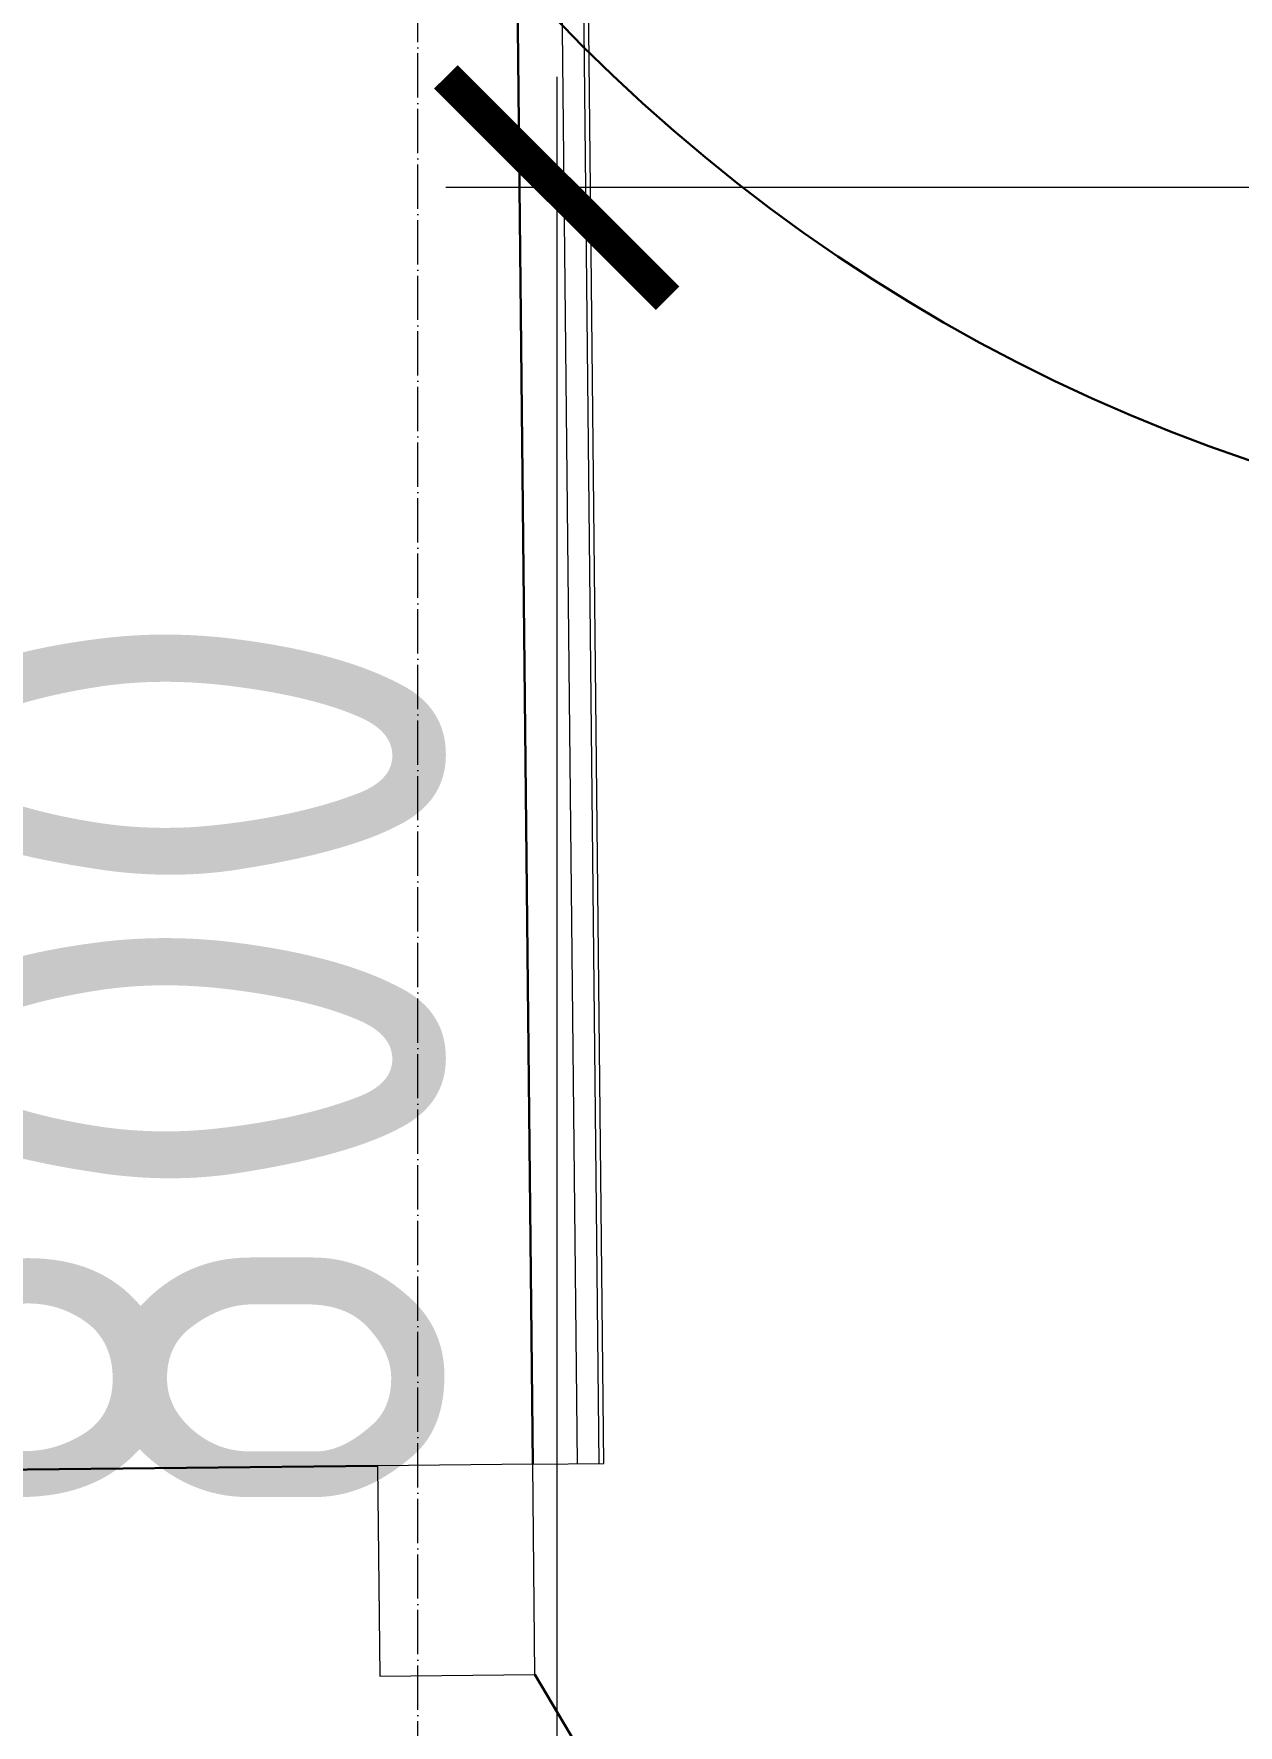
# Model space of a CAD drawing. Header units: millimetres. Extents: x -42533 to 645315, y 3457 to 82611.
# Drawn here: x 150166 to 150709, y 50530 to 51294 of the extents above; entities that cross this region are included whole.
import ezdxf

# ---------------------------------------------------------------- set-up
doc = ezdxf.new("R2010")
doc.units = ezdxf.units.MM
doc.linetypes.add('ADSK_Линия сетки', pattern=[25, 20, -2.5, 0, -2.5])
doc.layers.add('00_00_потолок_Панели из стали', color=7, linetype='Continuous')
doc.layers.add('ЭОМ_Лотки рабочие', color=5, linetype='Continuous')
for name, color, linetype, lineweight in [('Двери', 7, 'Continuous', 9), ('Оси', 253, 'Continuous', 9), ('Стены несущие', 7, 'Continuous', 30), ('Стены отделка', 7, 'Continuous', 30), ('Стены штриховка', 7, 'Continuous', 9), ('ШТРИХОВКА', 252, 'Continuous', 15)]:
    doc.layers.add(name, color=color, linetype=linetype, lineweight=lineweight)
doc.styles.add('М2', font='isocpeur.ttf', dxfattribs={"width": 0.8})
doc.dimstyles.new('М2-100', dxfattribs={"dimtxt": 250, "dimasz": 100, "dimexe": 50, "dimexo": 50, "dimgap": 50, "dimtad": 1, "dimdec": 0, "dimzin": 1, "dimtxsty": 'М2', "dimblk": 'ARCHTICK', "dimcen": 2.5, "dimdle": 50, "dimclre": 256, "dimclrt": 256, "dimadec": 0, "dimazin": 0, "dimtfac": 1, "dimtdec": 0, "dimtix": 1, "dimtmove": 1, "dimatfit": 3, "dimldrblk": 'NONE', "dimfxl": 1, "dimtolj": 1, "dimlwd": 9, "dimlwe": 9, "dimarcsym": 1})

# ---------------------------------------------------------------- blocks, each defined once
blk = doc.blocks.new('План 2 этажа')
at = {"layer": 'Двери', "color": 8}
for p, q in [((737.839, 19491.181), (667.843, 19490.454)), ((667.843, 19490.454), (668.831, 19395.459)), ((738.827, 19396.187), (737.839, 19491.181)), ((668.831, 19395.459), (738.827, 19396.187))]:
    blk.add_line(p, q, dxfattribs=at)
at = {"layer": 'Двери', "color": 8, "lineweight": 30}
blk.add_line((738.827, 19396.187), (1204.541, 18608.573), dxfattribs=at)
at = {"layer": 'Оси', "color": 8, "linetype": 'ADSK_Линия сетки'}
blk.add_line((685.923, -4690.674), (685.923, 44561.698), dxfattribs=at)
at = {"layer": 'Стены несущие', "color": 8}
for p, q in [((737.839, 19491.181), (728.923, 20348.7)), ((357.86, 19487.23), (667.843, 19490.454))]:
    blk.add_line(p, q, dxfattribs=at)
at = {"layer": 'Стены отделка', "color": 8, "lineweight": 9}
for p, q in [((769.838, 19491.514), (761.257, 20316.7)), ((737.839, 19491.181), (769.838, 19491.514))]:
    blk.add_line(p, q, dxfattribs=at)
at = {"layer": 'Стены штриховка', "color": 8}
for p, q in [((749.236, 20318.7), (757.838, 19491.389)), ((767.838, 19491.493), (759.236, 20318.7))]:
    blk.add_line(p, q, dxfattribs=at)
blk = doc.blocks.new('_ArchTick')
at = {"color": 0, "linetype": 'ByBlock', "lineweight": 70, "const_width": 0.15}
blk.add_lwpolyline([(-0.5, -0.5), (0.5, 0.5)], dxfattribs=at)
blk = doc.blocks.new('*D502')
at = {"layer": '00_00_потолок_Панели из стали', "color": 0, "lineweight": 9, "transparency": 16777216}
blk.add_line((150402, 51274.28), (150402, 50374.08), dxfattribs=at)
at = {"layer": '00_00_потолок_Панели из стали', "lineweight": 9, "transparency": 16777216}
for p, q in [((151329.33, 51224.28), (150352, 51224.28)), ((151251.58, 50424.08), (150352, 50424.08))]:
    blk.add_line(p, q, dxfattribs=at)
at = {"layer": 'Defpoints', "color": 0, "transparency": 16777216}
for p in [(151379.33, 51224.28), (150402, 50424.08), (151301.58, 50424.08)]:
    blk.add_point(p, dxfattribs=at)
at = {"layer": '00_00_потолок_Панели из стали', "color": 0, "lineweight": 9, "transparency": 16777216, "xscale": 100, "yscale": 100, "zscale": 100}
for p, rotation in [((150402, 51224.28), 90), ((150402, 50424.08), 270)]:
    blk.add_blockref('_ArchTick', p, dxfattribs=dict(at, rotation=rotation))
at = {"layer": '00_00_потолок_Панели из стали', "transparency": 16777216, "insert": (150227, 50824.18), "char_height": 250, "attachment_point": 5, "rotation": 90, "style": 'М2'}
blk.add_mtext('\\A1;800', dxfattribs=at)
blk = doc.blocks.new('_None')

msp = doc.modelspace()

# ---------------------------------------------------------------- block references
at = {"layer": 'ШТРИХОВКА'}
msp.add_blockref('План 2 этажа', (149653.36, 31156.76), dxfattribs=at)

# ---------------------------------------------------------------- next in the draw order: linework, layer by layer
at = {"layer": 'ЭОМ_Лотки рабочие', "color": 7, "lineweight": 30}
msp.add_circle((150963.76, 51838.24), 777.93, dxfattribs=at)

# ---------------------------------------------------------------- next in the draw order: dimensions: what is measured, and where the dimension line sits
at = {"layer": '00_00_потолок_Панели из стали'}
dim = msp.add_linear_dim(base=(150402, 50424.08), p1=(151379.33, 51224.28), p2=(151301.58, 50424.08), angle=90, dimstyle='М2-100', dxfattribs=at)
dim.commit()
dim.dimension.update_dxf_attribs({"geometry": '*D502', "text_midpoint": (150227, 50824.18)})

doc.saveas('drawing.dxf')
